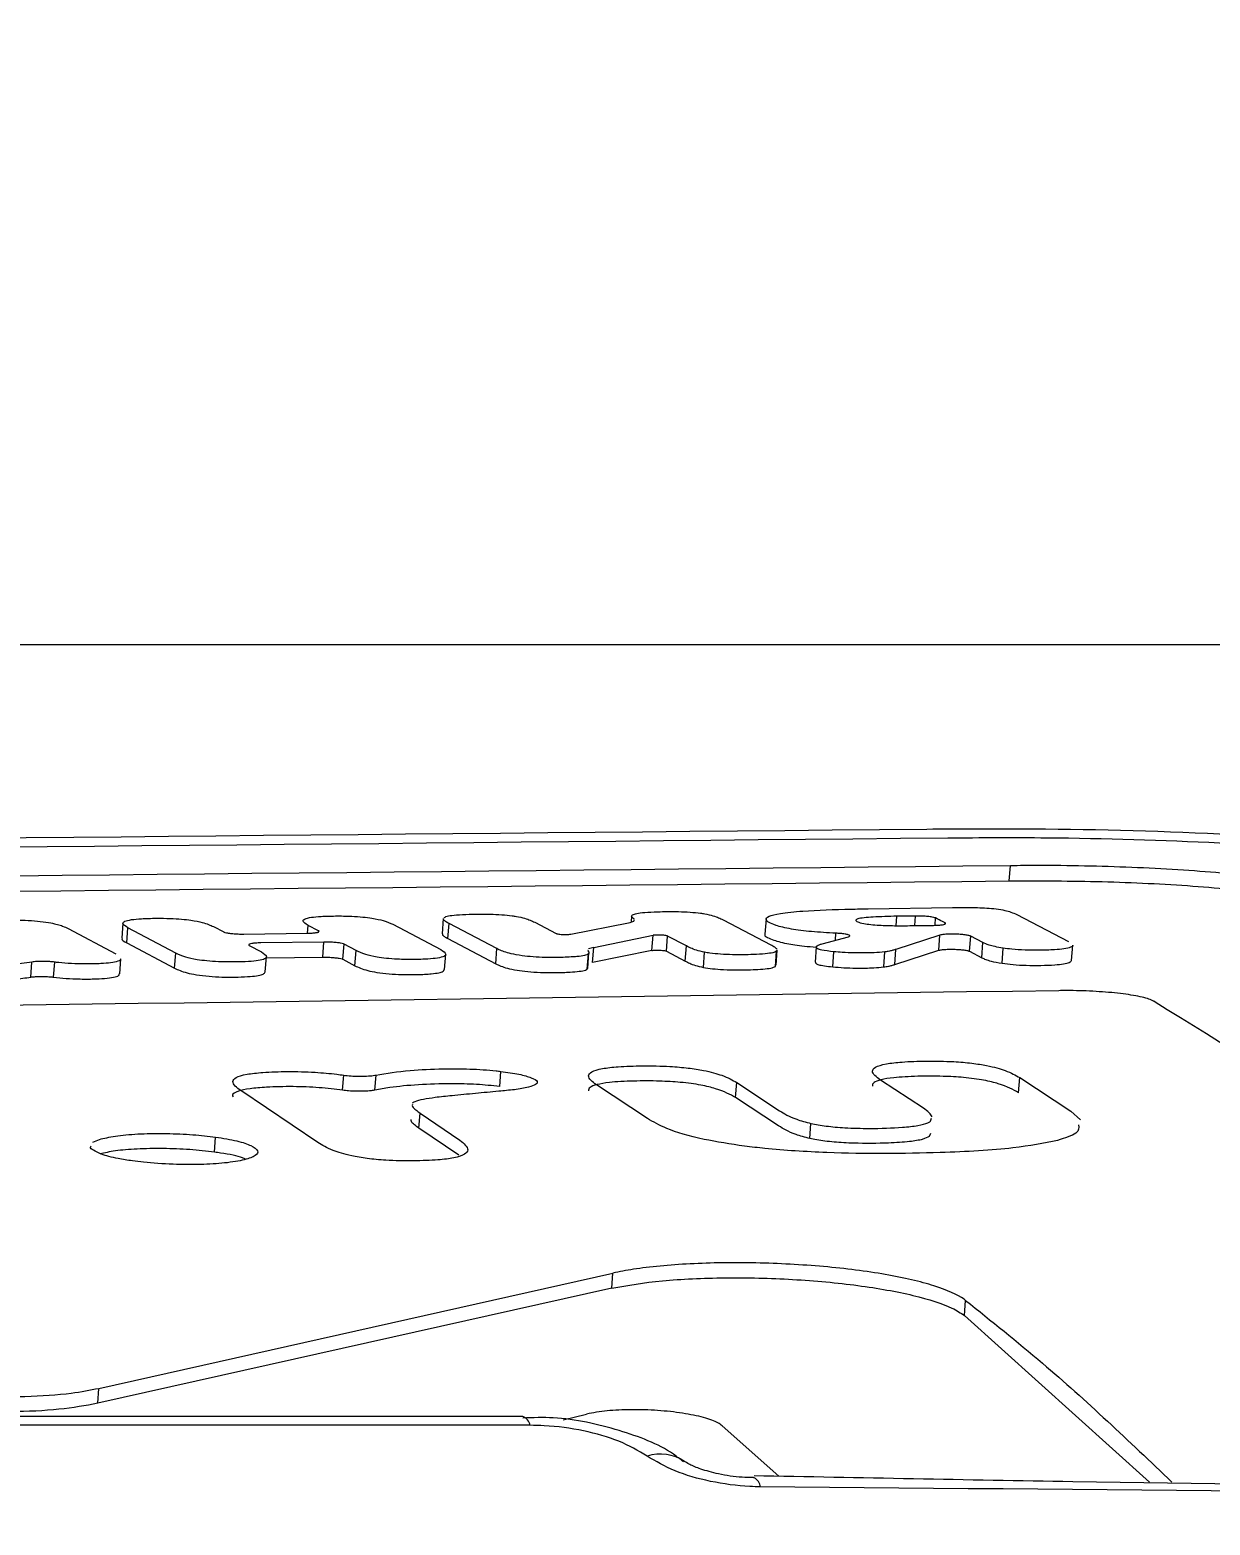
# Model space of a CAD drawing. Header units: millimetres. Extents: x -7735 to 7893, y -6545 to 6034.
# Drawn here: x 4824.31 to 4839.49, y 636.79 to 656.04 of the extents above; entities that cross this region are included whole.
import ezdxf

# ---------------------------------------------------------------- set-up
doc = ezdxf.new("R2010")
doc.units = ezdxf.units.MM
doc.layers.add('DIKOM_ОБЪЕКТ', color=7, linetype='Continuous')
doc.layers.add('DIKOM_РАЗМЕР_ОБЪЕКТА', color=7, linetype='Continuous')
doc.styles.add('style1', font='arial.ttf', dxfattribs={"width": 0.8})
doc.dimstyles.new('1-50', dxfattribs={"dimtxt": 300, "dimasz": 200, "dimexe": 100, "dimexo": 0, "dimgap": 100, "dimtad": 1, "dimtxsty": 'style1', "dimcen": 200, "dimclrd": 7, "dimclre": 7, "dimclrt": 7, "dimadec": 1, "dimazin": 2, "dimtfac": 1, "dimtmove": 0, "dimatfit": 2, "dimfxl": 0, "dimlwd": 25, "dimlwe": 18, "dimarcsym": 0})

# ---------------------------------------------------------------- blocks, each defined once
blk = doc.blocks.new('*D0')
at = {"layer": 'Defpoints', "color": 0, "transparency": 16777216}
for p in [(5893.216, 882.098), (-4595.736, 266.125), (5893.216, -5840.173)]:
    blk.add_point(p, dxfattribs=at)
at = {"layer": 'DIKOM_РАЗМЕР_ОБЪЕКТА', "color": 7, "lineweight": 18, "transparency": 16777216}
for p, q in [((5893.216, 882.098), (5893.216, -5940.173)), ((-4595.736, 266.125), (-4595.736, -5940.173))]:
    blk.add_line(p, q, dxfattribs=at)
at = {"layer": 'DIKOM_РАЗМЕР_ОБЪЕКТА', "color": 7, "lineweight": 25, "transparency": 16777216}
blk.add_line((-4395.736, -5840.173), (5693.216, -5840.173), dxfattribs=at)
at = {"layer": 'DIKOM_РАЗМЕР_ОБЪЕКТА', "color": 7, "transparency": 16777216}
for points in [[(-4395.736, -5806.84), (-4395.736, -5873.507), (-4595.736, -5840.173)], [(5693.216, -5806.84), (5693.216, -5873.507), (5893.216, -5840.173)]]:
    blk.add_solid(points, dxfattribs=at)
at = {"layer": 'DIKOM_РАЗМЕР_ОБЪЕКТА', "color": 7, "transparency": 16777216, "insert": (648.74, -5587.002), "char_height": 300, "attachment_point": 5, "style": 'style1'}
blk.add_mtext('10450', dxfattribs=at)

msp = doc.modelspace()

# ---------------------------------------------------------------- linework, layer by layer
at = {"layer": 'DIKOM_ОБЪЕКТ', "color": 7, "linetype": 'Continuous', "lineweight": 15}
for p, q in [((4898.899, 648.125), (4660.813, 648.125)), ((4836.91, 645.085), (4836.924, 645.28)), ((4832.05, 644.633), (4832.045, 644.557)), ((4835.092, 644.726), (4836.18, 644.742)), ((4835.454, 644.509), (4835.463, 644.63)), ((4835.702, 644.633), (4835.463, 644.63)), ((4835.694, 644.512), (4835.702, 644.633)), ((4837.007, 644.652), (4837.674, 644.307)), ((4824.796, 644.473), (4825.412, 644.146)), ((4825.503, 644.54), (4825.489, 644.346)), ((4825.552, 644.288), (4825.566, 644.483)), ((4826.182, 644.156), (4825.566, 644.483)), ((4826.668, 644.497), (4826.801, 644.428)), ((4827.879, 644.412), (4827.887, 644.513)), ((4828.02, 644.444), (4827.887, 644.513)), ((4828.019, 644.428), (4828.02, 644.444)), ((4828.976, 644.527), (4829.592, 644.203)), ((4829.626, 644.6), (4829.612, 644.405)), ((4829.686, 644.342), (4829.7, 644.537)), ((4830.316, 644.213), (4829.7, 644.537)), ((4830.802, 644.552), (4831.078, 644.408)), ((4831.269, 644.4), (4832.011, 644.547)), ((4832.085, 644.591), (4832.079, 644.596)), ((4833.226, 644.585), (4833.843, 644.263)), ((4833.78, 644.596), (4833.765, 644.401)), ((4835.698, 644.51), (4835.937, 644.513)), ((4835.955, 644.514), (4835.961, 644.608)), ((4836.083, 644.529), (4836.084, 644.545)), ((4825.552, 644.288), (4826.168, 643.962)), ((4827.06, 644.401), (4827.873, 644.412)), ((4827.129, 644.255), (4827.284, 644.171)), ((4828.089, 644.298), (4827.276, 644.287)), ((4828.075, 644.103), (4828.089, 644.298)), ((4828.334, 644.076), (4828.348, 644.271)), ((4828.503, 644.188), (4828.348, 644.271)), ((4829.686, 644.342), (4830.302, 644.018)), ((4831.562, 644.23), (4831.496, 644.209)), ((4831.548, 644.036), (4831.562, 644.23)), ((4831.562, 644.23), (4832.325, 644.385)), ((4832.311, 644.19), (4832.325, 644.385)), ((4832.499, 644.181), (4832.512, 644.375)), ((4832.754, 644.248), (4832.512, 644.375)), ((4832.739, 644.053), (4832.754, 644.248)), ((4834.425, 644.235), (4834.412, 644.04)), ((4834.5, 644.276), (4834.839, 644.367)), ((4834.672, 644.322), (4834.679, 644.412)), ((4836.016, 644.386), (4835.452, 644.204)), ((4836.002, 644.192), (4836.016, 644.386)), ((4836.4, 644.179), (4836.414, 644.374)), ((4836.571, 644.291), (4836.414, 644.374)), ((4836.557, 644.096), (4836.571, 644.291)), ((4837.712, 644.062), (4837.727, 644.257)), ((4824.317, 643.847), (4824.331, 644.041)), ((4824.61, 643.846), (4824.624, 644.04)), ((4825.463, 643.889), (4825.477, 644.083)), ((4826.168, 643.962), (4826.182, 644.156)), ((4827.335, 643.914), (4827.349, 644.109)), ((4827.348, 644.094), (4828.075, 644.103)), ((4828.334, 644.076), (4828.489, 643.993)), ((4828.489, 643.993), (4828.503, 644.188)), ((4829.643, 643.946), (4829.657, 644.141)), ((4830.302, 644.018), (4830.316, 644.213)), ((4831.479, 643.95), (4831.493, 644.145)), ((4831.487, 643.964), (4831.5, 644.158)), ((4831.491, 644.194), (4831.488, 644.183)), ((4832.311, 644.19), (4831.548, 644.036)), ((4832.499, 644.181), (4832.739, 644.053)), ((4832.975, 643.972), (4832.989, 644.166)), ((4833.9, 643.985), (4833.915, 644.18)), ((4833.909, 643.999), (4833.923, 644.193)), ((4833.917, 644.194), (4833.915, 644.18)), ((4834.639, 643.979), (4834.653, 644.173)), ((4835.294, 643.977), (4835.309, 644.171)), ((4835.438, 644.009), (4835.452, 644.204)), ((4835.438, 644.009), (4836.002, 644.192)), ((4836.4, 644.179), (4836.557, 644.096)), ((4836.817, 644.025), (4836.831, 644.22)), ((4833.9, 643.985), (4833.902, 643.999)), ((4828.33, 642.391), (4828.344, 642.585)), ((4828.746, 642.392), (4828.76, 642.586)), ((4830.352, 642.439), (4830.366, 642.633)), ((4835.805, 642.159), (4835.251, 642.522)), ((4837.031, 642.359), (4837.045, 642.553)), ((4837.045, 642.553), (4837.701, 642.123)), ((4828.011, 641.718), (4827.019, 642.385)), ((4832.253, 642.026), (4831.597, 642.459)), ((4833.387, 642.296), (4833.402, 642.49)), ((4833.402, 642.49), (4833.955, 642.126)), ((4833.941, 641.932), (4833.387, 642.296)), ((4837.701, 642.123), (4837.825, 642.008)), ((4829.313, 641.902), (4829.327, 642.096)), ((4829.327, 642.096), (4829.839, 641.748)), ((4834.344, 641.769), (4834.358, 641.963)), ((4835.895, 641.991), (4835.91, 642.029)), ((4825.117, 641.721), (4825.221, 641.763)), ((4826.681, 641.594), (4826.695, 641.788)), ((4829.825, 641.554), (4829.313, 641.902)), ((4835.895, 641.835), (4835.881, 641.797)), ((4825.193, 638.553), (4831.809, 640.037)), ((4831.796, 639.844), (4831.809, 640.037)), ((4831.796, 639.844), (4825.179, 638.36)), ((4836.334, 639.491), (4836.348, 639.684)), ((4838.717, 637.347), (4836.334, 639.491)), ((4825.179, 638.36), (4825.193, 638.553)), ((4830.644, 638.191), (4765.452, 638.191)), ((4830.742, 638.077), (4765.602, 638.077)), ((4830.649, 638.191), (4830.644, 638.191)), ((4831.167, 638.149), (4831.47, 638.222)), ((4833.215, 638.072), (4833.946, 637.421)), ((4833.625, 637.401), (4833.62, 637.401))]:
    msp.add_line(p, q, dxfattribs=at)
for centre, radius, start, end in [((4830.598, 638.055), 0.146, 8.7577, 69.3465), ((4832.417, 637.151), 0.556, 55.7821, 107.7), ((4833.57, 637.278), 0.135, 2.9871, 65.6341)]:
    msp.add_arc(centre, radius, start, end, dxfattribs=at)
for points, knots in [([(4835.851, 645.749), (4809.82, 645.5), (4757.755, 645.003), (4705.762, 645.509), (4679.763, 645.762)], [0, 0, 0, 0, 0.4999606, 1, 1, 1, 1]), ([(4836.119, 645.636), (4810.088, 645.381), (4758.022, 644.872), (4706.03, 645.39), (4680.032, 645.648)], [0, 0, 0, 0, 0.499958, 1, 1, 1, 1]), ([(4845.219, 644.933), (4845.183, 644.949), (4844.907, 645.075), (4844.013, 645.298), (4842.08, 645.543), (4839.664, 645.703), (4837.488, 645.76), (4836.251, 645.752), (4835.851, 645.749)], [0, 0, 0, 0, 0.031762, 0.248394, 0.465841, 0.682601, 0.897206, 1, 1, 1, 1]), ([(4844.254, 644.918), (4844.245, 644.922), (4844.036, 645.023), (4843.349, 645.211), (4841.724, 645.434), (4839.659, 645.584), (4837.696, 645.644), (4836.543, 645.638), (4836.119, 645.636)], [0, 0, 0, 0, 0.0095137, 0.2260616, 0.4435235, 0.6603397, 0.8752241, 1, 1, 1, 1]), ([(4836.924, 645.28), (4810.892, 645.008), (4758.824, 644.464), (4706.834, 645.017), (4680.837, 645.294)], [0, 0, 0, 0, 0.499953, 1, 1, 1, 1]), ([(4841.36, 644.874), (4841.319, 644.892), (4841.156, 644.962), (4840.64, 645.077), (4839.674, 645.193), (4838.503, 645.266), (4837.549, 645.286), (4837.04, 645.282), (4836.924, 645.28)], [0, 0, 0, 0, 0.07213, 0.28912, 0.506408, 0.722568, 0.936698, 1, 1, 1, 1]), ([(4680.822, 645.099), (4706.815, 644.822), (4758.805, 644.269), (4810.873, 644.813), (4836.91, 645.085)], [0, 0, 0, 0, 0.499954, 1, 1, 1, 1]), ([(4836.91, 645.085), (4837.308, 645.086), (4838.105, 645.086), (4839.304, 645.026), (4840.332, 644.924), (4841.029, 644.802), (4841.254, 644.715), (4841.346, 644.679)], [0, 0, 0, 0, 0.212219, 0.424504, 0.637905, 0.853392, 1, 1, 1, 1]), ([(4827.887, 644.513), (4827.854, 644.533), (4827.807, 644.561), (4827.837, 644.597), (4827.914, 644.617), (4828.057, 644.63), (4828.239, 644.635), (4828.429, 644.633), (4828.593, 644.621), (4828.739, 644.602), (4828.88, 644.57), (4828.94, 644.543), (4828.976, 644.527)], [0, 0, 0, 0, 0.189437, 0.270881, 0.353175, 0.425052, 0.512144, 0.603906, 0.669476, 0.734747, 0.84589, 1, 1, 1, 1]), ([(4829.637, 644.615), (4829.652, 644.622), (4829.681, 644.635), (4829.797, 644.649), (4829.982, 644.658), (4830.187, 644.659), (4830.38, 644.651), (4830.495, 644.64), (4830.548, 644.632), (4830.566, 644.629)], [0, 0, 0, 0, 0.134914, 0.270353, 0.434467, 0.671736, 0.80185, 0.932673, 1, 1, 1, 1]), ([(4830.566, 644.629), (4830.604, 644.621), (4830.678, 644.604), (4830.747, 644.578), (4830.784, 644.561), (4830.802, 644.552)], [0, 0, 0, 0, 0.341146, 0.669208, 1, 1, 1, 1]), ([(4832.079, 644.596), (4832.072, 644.601), (4832.058, 644.613), (4832.045, 644.63), (4832.055, 644.642), (4832.061, 644.648)], [0, 0, 0, 0, 0.309524, 0.651446, 1, 1, 1, 1]), ([(4832.061, 644.648), (4832.076, 644.654), (4832.106, 644.667), (4832.221, 644.682), (4832.406, 644.69), (4832.611, 644.692), (4832.805, 644.684), (4832.919, 644.673), (4832.972, 644.665), (4832.99, 644.662)], [0, 0, 0, 0, 0.135069, 0.270524, 0.434302, 0.671993, 0.802112, 0.932968, 1, 1, 1, 1]), ([(4832.99, 644.662), (4833.028, 644.654), (4833.102, 644.637), (4833.171, 644.611), (4833.208, 644.594), (4833.226, 644.585)], [0, 0, 0, 0, 0.341221, 0.669197, 1, 1, 1, 1]), ([(4834.679, 644.412), (4834.571, 644.418), (4834.356, 644.429), (4834.079, 644.466), (4833.865, 644.52), (4833.759, 644.578), (4833.798, 644.632), (4833.961, 644.671), (4834.318, 644.706), (4834.726, 644.72), (4835.019, 644.725), (4835.092, 644.726)], [0, 0, 0, 0, 0.092072, 0.18462, 0.289167, 0.444432, 0.536818, 0.629578, 0.742198, 0.936048, 1, 1, 1, 1]), ([(4835.463, 644.63), (4835.358, 644.628), (4835.205, 644.624), (4835.036, 644.611), (4834.953, 644.597), (4834.928, 644.578), (4834.954, 644.557), (4835.021, 644.538), (4835.125, 644.523), (4835.261, 644.513), (4835.459, 644.507), (4835.61, 644.509), (4835.698, 644.51)], [0, 0, 0, 0, 0.1848132, 0.2678113, 0.351691, 0.4238875, 0.512721, 0.6061602, 0.6723828, 0.7383137, 0.8493712, 1, 1, 1, 1]), ([(4835.961, 644.608), (4835.959, 644.609), (4835.95, 644.613), (4835.92, 644.62), (4835.864, 644.627), (4835.796, 644.632), (4835.74, 644.634), (4835.71, 644.633), (4835.702, 644.633)], [0, 0, 0, 0, 0.068383, 0.284874, 0.50189, 0.718485, 0.932109, 1, 1, 1, 1]), ([(4836.18, 644.742), (4836.286, 644.743), (4836.432, 644.744), (4836.627, 644.737), (4836.702, 644.729), (4836.741, 644.726)], [0, 0, 0, 0, 0.556421, 0.769793, 1, 1, 1, 1]), ([(4836.741, 644.726), (4836.782, 644.719), (4836.861, 644.707), (4836.943, 644.681), (4836.984, 644.663), (4837.007, 644.652)], [0, 0, 0, 0, 0.293566, 0.581978, 1, 1, 1, 1]), ([(4823.67, 644.55), (4823.705, 644.557), (4823.774, 644.57), (4823.94, 644.58), (4824.114, 644.582), (4824.287, 644.577), (4824.449, 644.565), (4824.61, 644.54), (4824.723, 644.508), (4824.775, 644.483), (4824.796, 644.473)], [0, 0, 0, 0, 0.119486, 0.239766, 0.35085, 0.452023, 0.553932, 0.66895, 0.861218, 1, 1, 1, 1]), ([(4825.566, 644.483), (4825.534, 644.502), (4825.487, 644.531), (4825.518, 644.566), (4825.599, 644.587), (4825.747, 644.601), (4825.923, 644.605), (4826.104, 644.603), (4826.26, 644.594), (4826.406, 644.577), (4826.563, 644.544), (4826.627, 644.515), (4826.668, 644.497)], [0, 0, 0, 0, 0.184312, 0.268002, 0.352597, 0.425331, 0.516667, 0.594601, 0.659245, 0.723627, 0.825073, 1, 1, 1, 1]), ([(4826.801, 644.428), (4826.802, 644.428), (4826.808, 644.424), (4826.832, 644.417), (4826.884, 644.409), (4826.95, 644.403), (4827.012, 644.401), (4827.047, 644.401), (4827.06, 644.401)], [0, 0, 0, 0, 0.018048, 0.2348091, 0.4519165, 0.6693253, 0.8840583, 1, 1, 1, 1]), ([(4827.873, 644.412), (4827.895, 644.412), (4827.939, 644.414), (4827.99, 644.419), (4828.022, 644.427), (4828.031, 644.436), (4828.023, 644.442), (4828.02, 644.444)], [0, 0, 0, 0, 0.212133, 0.424373, 0.637697, 0.852159, 1, 1, 1, 1]), ([(4829.7, 644.537), (4829.684, 644.545), (4829.653, 644.563), (4829.624, 644.584), (4829.63, 644.596), (4829.632, 644.6)], [0, 0, 0, 0, 0.412504, 0.828153, 1, 1, 1, 1]), ([(4832.011, 644.547), (4832.039, 644.553), (4832.084, 644.564), (4832.082, 644.577), (4832.082, 644.582)], [0, 0, 0, 0, 0.620878, 1, 1, 1, 1]), ([(4835.937, 644.513), (4835.959, 644.514), (4836.003, 644.515), (4836.054, 644.521), (4836.086, 644.529), (4836.095, 644.537), (4836.087, 644.543), (4836.084, 644.545)], [0, 0, 0, 0, 0.212052, 0.424279, 0.637411, 0.851813, 1, 1, 1, 1]), ([(4836.084, 644.545), (4836.073, 644.551), (4836.032, 644.571), (4835.991, 644.592), (4835.961, 644.608)], [0, 0, 0, 0, 0.2679788, 1, 1, 1, 1]), ([(4825.496, 644.345), (4825.493, 644.343), (4825.478, 644.324), (4825.518, 644.305), (4825.552, 644.288)], [0, 0, 0, 0, 0.146078, 1, 1, 1, 1]), ([(4827.276, 644.287), (4827.254, 644.287), (4827.21, 644.285), (4827.158, 644.279), (4827.127, 644.271), (4827.118, 644.263), (4827.126, 644.257), (4827.129, 644.255)], [0, 0, 0, 0, 0.212082, 0.425314, 0.637978, 0.852478, 1, 1, 1, 1]), ([(4828.348, 644.271), (4828.345, 644.272), (4828.336, 644.277), (4828.307, 644.284), (4828.251, 644.292), (4828.183, 644.297), (4828.126, 644.298), (4828.096, 644.298), (4828.089, 644.298)], [0, 0, 0, 0, 0.068897, 0.285255, 0.502494, 0.717989, 0.933384, 1, 1, 1, 1]), ([(4829.617, 644.405), (4829.616, 644.402), (4829.61, 644.39), (4829.639, 644.368), (4829.67, 644.351), (4829.686, 644.342)], [0, 0, 0, 0, 0.16149, 0.578203, 1, 1, 1, 1]), ([(4831.078, 644.408), (4831.079, 644.408), (4831.084, 644.406), (4831.098, 644.402), (4831.125, 644.398), (4831.159, 644.396), (4831.195, 644.395), (4831.229, 644.396), (4831.254, 644.397), (4831.265, 644.399), (4831.269, 644.4)], [0, 0, 0, 0, 0.037996, 0.185547, 0.331404, 0.47854, 0.623663, 0.769643, 0.912592, 1, 1, 1, 1]), ([(4832.512, 644.375), (4832.511, 644.376), (4832.507, 644.378), (4832.493, 644.382), (4832.465, 644.386), (4832.431, 644.388), (4832.395, 644.389), (4832.361, 644.388), (4832.338, 644.386), (4832.328, 644.385), (4832.325, 644.385)], [0, 0, 0, 0, 0.041999, 0.193277, 0.345718, 0.49666, 0.645873, 0.794391, 0.941888, 1, 1, 1, 1]), ([(4832.989, 644.166), (4832.951, 644.175), (4832.877, 644.192), (4832.809, 644.22), (4832.772, 644.238), (4832.754, 644.248)], [0, 0, 0, 0, 0.3417196, 0.6694004, 1, 1, 1, 1]), ([(4833.772, 644.401), (4833.77, 644.399), (4833.745, 644.377), (4833.843, 644.333), (4834.012, 644.282), (4834.225, 644.248), (4834.373, 644.237), (4834.425, 644.233)], [0, 0, 0, 0, 0.03197, 0.372079, 0.659693, 0.880541, 1, 1, 1, 1]), ([(4833.843, 644.263), (4833.86, 644.254), (4833.893, 644.235), (4833.91, 644.217), (4833.919, 644.208)], [0, 0, 0, 0, 0.508324, 1, 1, 1, 1]), ([(4834.653, 644.173), (4834.595, 644.18), (4834.509, 644.19), (4834.43, 644.213), (4834.418, 644.238), (4834.447, 644.26), (4834.487, 644.272), (4834.5, 644.276)], [0, 0, 0, 0, 0.254918, 0.377279, 0.621902, 0.875478, 1, 1, 1, 1]), ([(4834.839, 644.367), (4834.845, 644.369), (4834.859, 644.373), (4834.862, 644.382), (4834.842, 644.392), (4834.799, 644.401), (4834.742, 644.408), (4834.699, 644.411), (4834.679, 644.412)], [0, 0, 0, 0, 0.12144, 0.300944, 0.481564, 0.663341, 0.844719, 1, 1, 1, 1]), ([(4836.414, 644.374), (4836.409, 644.376), (4836.396, 644.381), (4836.358, 644.389), (4836.298, 644.396), (4836.228, 644.4), (4836.156, 644.401), (4836.091, 644.398), (4836.042, 644.393), (4836.024, 644.388), (4836.016, 644.386)], [0, 0, 0, 0, 0.0819464, 0.2188674, 0.3556464, 0.492381, 0.6270208, 0.7611632, 0.8955939, 1, 1, 1, 1]), ([(4836.831, 644.22), (4836.794, 644.226), (4836.723, 644.238), (4836.633, 644.262), (4836.595, 644.28), (4836.571, 644.291)], [0, 0, 0, 0, 0.292872, 0.573607, 1, 1, 1, 1]), ([(4837.724, 644.257), (4837.725, 644.256), (4837.734, 644.247), (4837.705, 644.23), (4837.627, 644.21), (4837.48, 644.196), (4837.305, 644.191), (4837.112, 644.193), (4836.95, 644.203), (4836.867, 644.215), (4836.831, 644.22)], [0, 0, 0, 0, 0.011306, 0.15575, 0.301718, 0.427195, 0.604844, 0.746059, 0.888165, 1, 1, 1, 1]), ([(4824.331, 644.041), (4824.244, 644.029), (4824.07, 644.006), (4823.652, 643.991), (4823.153, 643.993), (4822.634, 644.023), (4822.358, 644.056), (4822.235, 644.071)], [0, 0, 0, 0, 0.1676, 0.334689, 0.574864, 0.810782, 1, 1, 1, 1]), ([(4824.624, 644.04), (4824.603, 644.043), (4824.562, 644.047), (4824.49, 644.05), (4824.42, 644.05), (4824.365, 644.046), (4824.341, 644.043), (4824.331, 644.041)], [0, 0, 0, 0, 0.21499, 0.430051, 0.644479, 0.858576, 1, 1, 1, 1]), ([(4825.465, 644.084), (4825.469, 644.08), (4825.483, 644.068), (4825.442, 644.05), (4825.357, 644.03), (4825.206, 644.018), (4825.03, 644.015), (4824.838, 644.02), (4824.706, 644.03), (4824.641, 644.038), (4824.624, 644.04)], [0, 0, 0, 0, 0.05837, 0.203884, 0.350563, 0.479131, 0.656923, 0.80296, 0.948685, 1, 1, 1, 1]), ([(4827.284, 644.171), (4827.318, 644.15), (4827.365, 644.119), (4827.334, 644.081), (4827.258, 644.059), (4827.116, 644.045), (4826.936, 644.04), (4826.748, 644.043), (4826.58, 644.054), (4826.429, 644.074), (4826.281, 644.109), (4826.219, 644.139), (4826.182, 644.156)], [0, 0, 0, 0, 0.192647, 0.272699, 0.353567, 0.42464, 0.509622, 0.599035, 0.665864, 0.732708, 0.840132, 1, 1, 1, 1]), ([(4828.075, 644.103), (4828.081, 644.103), (4828.111, 644.104), (4828.165, 644.102), (4828.233, 644.097), (4828.29, 644.09), (4828.321, 644.082), (4828.331, 644.078), (4828.334, 644.076)], [0, 0, 0, 0, 0.060623, 0.272849, 0.4853, 0.700081, 0.915514, 1, 1, 1, 1]), ([(4829.592, 644.203), (4829.625, 644.182), (4829.672, 644.151), (4829.642, 644.113), (4829.565, 644.091), (4829.423, 644.077), (4829.241, 644.072), (4829.052, 644.075), (4828.889, 644.087), (4828.742, 644.107), (4828.6, 644.142), (4828.538, 644.171), (4828.503, 644.188)], [0, 0, 0, 0, 0.1909358, 0.2720989, 0.3541302, 0.4258038, 0.5120879, 0.602457, 0.6676397, 0.732479, 0.8436129, 1, 1, 1, 1]), ([(4831.493, 644.145), (4831.479, 644.138), (4831.452, 644.124), (4831.365, 644.112), (4831.267, 644.105), (4831.133, 644.099), (4830.965, 644.098), (4830.779, 644.106), (4830.622, 644.122), (4830.457, 644.154), (4830.369, 644.186), (4830.325, 644.208), (4830.316, 644.213)], [0, 0, 0, 0, 0.087275, 0.174907, 0.225847, 0.292309, 0.426359, 0.517514, 0.608889, 0.728936, 0.945468, 1, 1, 1, 1]), ([(4831.488, 644.183), (4831.491, 644.179), (4831.498, 644.171), (4831.503, 644.158), (4831.496, 644.15), (4831.493, 644.145)], [0, 0, 0, 0, 0.297952, 0.596014, 1, 1, 1, 1]), ([(4832.311, 644.19), (4832.317, 644.191), (4832.33, 644.193), (4832.36, 644.194), (4832.395, 644.194), (4832.43, 644.193), (4832.462, 644.19), (4832.486, 644.186), (4832.495, 644.182), (4832.499, 644.181)], [0, 0, 0, 0, 0.115078, 0.263957, 0.411538, 0.560204, 0.708197, 0.858383, 1, 1, 1, 1]), ([(4832.739, 644.053), (4832.758, 644.044), (4832.795, 644.025), (4832.864, 643.997), (4832.938, 643.98), (4832.975, 643.972)], [0, 0, 0, 0, 0.337791, 0.664994, 1, 1, 1, 1]), ([(4833.915, 644.18), (4833.902, 644.173), (4833.875, 644.16), (4833.769, 644.145), (4833.59, 644.135), (4833.388, 644.133), (4833.192, 644.141), (4833.069, 644.153), (4833.011, 644.162), (4832.989, 644.166)], [0, 0, 0, 0, 0.129436, 0.259207, 0.413914, 0.65234, 0.784325, 0.917042, 1, 1, 1, 1]), ([(4834.417, 644.04), (4834.417, 644.034), (4834.416, 644.023), (4834.452, 644.006), (4834.533, 643.991), (4834.602, 643.983), (4834.639, 643.979)], [0, 0, 0, 0, 0.2612695, 0.4916493, 0.723258, 1, 1, 1, 1]), ([(4835.309, 644.171), (4835.264, 644.167), (4835.149, 644.158), (4834.951, 644.156), (4834.77, 644.162), (4834.688, 644.17), (4834.653, 644.173)], [0, 0, 0, 0, 0.239127, 0.612241, 0.832406, 1, 1, 1, 1]), ([(4835.452, 644.204), (4835.439, 644.2), (4835.413, 644.192), (4835.37, 644.181), (4835.329, 644.174), (4835.309, 644.171)], [0, 0, 0, 0, 0.337099, 0.66526, 1, 1, 1, 1]), ([(4836.002, 644.192), (4836.003, 644.192), (4836.01, 644.194), (4836.031, 644.198), (4836.076, 644.204), (4836.141, 644.206), (4836.213, 644.205), (4836.282, 644.201), (4836.342, 644.195), (4836.382, 644.187), (4836.394, 644.181), (4836.4, 644.179)], [0, 0, 0, 0, 0.01606, 0.1026, 0.236907, 0.371347, 0.505206, 0.639832, 0.774429, 0.910678, 1, 1, 1, 1]), ([(4836.557, 644.096), (4836.573, 644.089), (4836.603, 644.074), (4836.68, 644.049), (4836.767, 644.034), (4836.817, 644.025)], [0, 0, 0, 0, 0.291323, 0.582973, 1, 1, 1, 1]), ([(4836.817, 644.025), (4836.863, 644.019), (4836.954, 644.007), (4837.133, 643.997), (4837.319, 643.997), (4837.488, 644.003), (4837.616, 644.016), (4837.698, 644.036), (4837.707, 644.053), (4837.712, 644.062)], [0, 0, 0, 0, 0.137652, 0.276419, 0.428541, 0.58679, 0.711293, 0.835833, 1, 1, 1, 1]), ([(4822.221, 643.877), (4822.391, 643.857), (4822.705, 643.82), (4823.251, 643.796), (4823.717, 643.798), (4824.092, 643.814), (4824.249, 643.837), (4824.317, 643.847)], [0, 0, 0, 0, 0.257142, 0.473247, 0.688735, 0.865373, 1, 1, 1, 1]), ([(4824.317, 643.847), (4824.332, 643.849), (4824.362, 643.853), (4824.427, 643.856), (4824.497, 643.855), (4824.561, 643.851), (4824.595, 643.848), (4824.61, 643.846)], [0, 0, 0, 0, 0.205834, 0.41967, 0.633277, 0.846032, 1, 1, 1, 1]), ([(4824.61, 643.846), (4824.662, 643.84), (4824.766, 643.828), (4824.963, 643.821), (4825.147, 643.822), (4825.307, 643.832), (4825.412, 643.849), (4825.461, 643.869), (4825.455, 643.884), (4825.452, 643.89)], [0, 0, 0, 0, 0.149798, 0.300362, 0.477802, 0.614462, 0.751656, 0.90441, 1, 1, 1, 1]), ([(4826.168, 643.962), (4826.212, 643.941), (4826.275, 643.911), (4826.442, 643.876), (4826.599, 643.856), (4826.792, 643.846), (4826.976, 643.847), (4827.14, 643.853), (4827.251, 643.867), (4827.323, 643.887), (4827.329, 643.904), (4827.332, 643.914)], [0, 0, 0, 0, 0.229182, 0.332168, 0.436033, 0.525692, 0.637924, 0.731889, 0.810518, 0.88908, 1, 1, 1, 1]), ([(4828.489, 643.993), (4828.534, 643.972), (4828.598, 643.942), (4828.765, 643.907), (4828.917, 643.888), (4829.103, 643.878), (4829.294, 643.878), (4829.464, 643.886), (4829.574, 643.903), (4829.634, 643.922), (4829.635, 643.938), (4829.635, 643.946)], [0, 0, 0, 0, 0.237687, 0.337687, 0.438682, 0.527227, 0.633971, 0.745668, 0.825604, 0.90528, 1, 1, 1, 1]), ([(4830.302, 644.018), (4830.344, 643.999), (4830.406, 643.97), (4830.56, 643.936), (4830.707, 643.916), (4830.884, 643.905), (4831.074, 643.904), (4831.247, 643.909), (4831.382, 643.92), (4831.453, 643.935), (4831.472, 643.946), (4831.479, 643.95)], [0, 0, 0, 0, 0.233427, 0.350528, 0.447854, 0.545547, 0.656993, 0.772262, 0.859675, 0.947408, 1, 1, 1, 1]), ([(4831.479, 643.95), (4831.482, 643.954), (4831.487, 643.958), (4831.486, 643.963), (4831.486, 643.964)], [0, 0, 0, 0, 0.81555, 1, 1, 1, 1]), ([(4832.975, 643.972), (4833.011, 643.966), (4833.084, 643.954), (4833.241, 643.942), (4833.446, 643.938), (4833.644, 643.942), (4833.801, 643.955), (4833.874, 643.97), (4833.893, 643.981), (4833.9, 643.985)], [0, 0, 0, 0, 0.130396, 0.2610688, 0.4166536, 0.6551409, 0.7863625, 0.9180288, 1, 1, 1, 1]), ([(4834.639, 643.979), (4834.686, 643.975), (4834.779, 643.966), (4834.966, 643.961), (4835.148, 643.964), (4835.253, 643.973), (4835.294, 643.977)], [0, 0, 0, 0, 0.2187179, 0.4369284, 0.7791797, 1, 1, 1, 1]), ([(4835.294, 643.977), (4835.315, 643.98), (4835.356, 643.986), (4835.4, 643.998), (4835.425, 644.005), (4835.438, 644.009)], [0, 0, 0, 0, 0.340345, 0.669357, 1, 1, 1, 1]), ([(4837.546, 643.672), (4824.909, 643.492), (4799.634, 643.132), (4761.744, 642.985), (4723.872, 643.144), (4698.643, 643.511), (4686.028, 643.694)], [0, 0, 0, 0, 0.249967, 0.49993, 0.749966, 1, 1, 1, 1]), ([(4838.776, 643.535), (4838.765, 643.54), (4838.721, 643.563), (4838.58, 643.602), (4838.314, 643.641), (4837.99, 643.667), (4837.723, 643.674), (4837.58, 643.673), (4837.546, 643.672)], [0, 0, 0, 0, 0.070072, 0.286182, 0.502606, 0.718331, 0.932854, 1, 1, 1, 1]), ([(4838.776, 643.535), (4840.568, 642.427), (4843.334, 640.718), (4846.054, 638.196), (4847.012, 637.309)], [0, 0, 0, 0, 0.647953, 1, 1, 1, 1]), ([(4831.597, 642.459), (4831.546, 642.499), (4831.471, 642.556), (4831.521, 642.628), (4831.651, 642.67), (4831.888, 642.697), (4832.192, 642.707), (4832.511, 642.702), (4832.785, 642.678), (4833.025, 642.64), (4833.25, 642.576), (4833.347, 642.521), (4833.402, 642.49)], [0, 0, 0, 0, 0.184348, 0.267246, 0.35103, 0.423228, 0.513259, 0.608058, 0.674655, 0.741045, 0.852121, 1, 1, 1, 1]), ([(4835.251, 642.522), (4835.199, 642.561), (4835.124, 642.618), (4835.174, 642.689), (4835.304, 642.731), (4835.542, 642.758), (4835.845, 642.768), (4836.164, 642.764), (4836.434, 642.74), (4836.672, 642.702), (4836.895, 642.638), (4836.991, 642.584), (4837.045, 642.553)], [0, 0, 0, 0, 0.183705, 0.266919, 0.35103, 0.423369, 0.513619, 0.608486, 0.67443, 0.740155, 0.852956, 1, 1, 1, 1]), ([(4827.019, 642.385), (4826.967, 642.425), (4826.893, 642.483), (4826.944, 642.555), (4827.076, 642.597), (4827.317, 642.624), (4827.623, 642.634), (4827.961, 642.626), (4828.201, 642.604), (4828.315, 642.589), (4828.344, 642.585)], [0, 0, 0, 0, 0.257404, 0.373186, 0.490211, 0.591181, 0.719114, 0.850088, 0.961605, 1, 1, 1, 1]), ([(4828.344, 642.585), (4828.374, 642.581), (4828.436, 642.574), (4828.541, 642.57), (4828.641, 642.572), (4828.716, 642.578), (4828.749, 642.584), (4828.76, 642.586)], [0, 0, 0, 0, 0.2201895, 0.4408568, 0.661171, 0.880577, 1, 1, 1, 1]), ([(4828.76, 642.586), (4828.896, 642.608), (4829.135, 642.648), (4829.582, 642.669), (4829.969, 642.667), (4830.223, 642.65), (4830.346, 642.636), (4830.366, 642.633)], [0, 0, 0, 0, 0.33668, 0.59038, 0.776188, 0.963255, 1, 1, 1, 1]), ([(4830.366, 642.633), (4830.448, 642.622), (4830.613, 642.599), (4830.769, 642.552), (4830.848, 642.505), (4830.827, 642.462), (4830.723, 642.425), (4830.606, 642.407), (4830.541, 642.397)], [0, 0, 0, 0, 0.178595, 0.357335, 0.537183, 0.680919, 0.824278, 1, 1, 1, 1]), ([(4833.387, 642.296), (4833.318, 642.335), (4833.216, 642.392), (4832.95, 642.458), (4832.697, 642.494), (4832.387, 642.511), (4832.068, 642.511), (4831.778, 642.496), (4831.595, 642.464), (4831.496, 642.426), (4831.496, 642.397), (4831.496, 642.381)], [0, 0, 0, 0, 0.224871, 0.326815, 0.429836, 0.518511, 0.62948, 0.74618, 0.827404, 0.908471, 1, 1, 1, 1]), ([(4837.031, 642.359), (4836.96, 642.398), (4836.858, 642.455), (4836.591, 642.521), (4836.342, 642.556), (4836.036, 642.573), (4835.722, 642.572), (4835.437, 642.557), (4835.252, 642.527), (4835.15, 642.489), (4835.149, 642.459), (4835.149, 642.443)], [0, 0, 0, 0, 0.229149, 0.329867, 0.431576, 0.519971, 0.628773, 0.743255, 0.824528, 0.905688, 1, 1, 1, 1]), ([(4828.33, 642.391), (4828.232, 642.403), (4828.035, 642.427), (4827.682, 642.44), (4827.374, 642.433), (4827.125, 642.412), (4826.969, 642.377), (4826.9, 642.34), (4826.915, 642.314), (4826.92, 642.307)], [0, 0, 0, 0, 0.166637, 0.334244, 0.513494, 0.645777, 0.77857, 0.939125, 1, 1, 1, 1]), ([(4828.746, 642.392), (4828.731, 642.389), (4828.693, 642.382), (4828.611, 642.377), (4828.51, 642.376), (4828.411, 642.381), (4828.355, 642.388), (4828.33, 642.391)], [0, 0, 0, 0, 0.156616, 0.376354, 0.595718, 0.815547, 1, 1, 1, 1]), ([(4830.352, 642.439), (4830.254, 642.449), (4830.057, 642.469), (4829.684, 642.477), (4829.293, 642.464), (4828.964, 642.432), (4828.808, 642.403), (4828.746, 642.392)], [0, 0, 0, 0, 0.171078, 0.342446, 0.587819, 0.837141, 1, 1, 1, 1]), ([(4829.738, 642.32), (4829.664, 642.312), (4829.532, 642.299), (4829.367, 642.273), (4829.26, 642.249), (4829.235, 642.23), (4829.226, 642.223)], [0, 0, 0, 0, 0.33079, 0.592606, 0.855861, 1, 1, 1, 1]), ([(4830.541, 642.397), (4830.474, 642.39), (4830.307, 642.374), (4830.039, 642.349), (4829.839, 642.33), (4829.738, 642.32)], [0, 0, 0, 0, 0.249858, 0.624982, 1, 1, 1, 1]), ([(4829.228, 642.208), (4829.227, 642.199), (4829.225, 642.176), (4829.269, 642.138), (4829.308, 642.11), (4829.327, 642.096)], [0, 0, 0, 0, 0.2567801, 0.6272115, 1, 1, 1, 1]), ([(4833.955, 642.126), (4833.985, 642.108), (4834.044, 642.071), (4834.164, 642.015), (4834.292, 641.981), (4834.358, 641.963)], [0, 0, 0, 0, 0.325069, 0.657644, 1, 1, 1, 1]), ([(4835.916, 642.046), (4835.906, 642.064), (4835.886, 642.102), (4835.832, 642.14), (4835.805, 642.159)], [0, 0, 0, 0, 0.496563, 1, 1, 1, 1]), ([(4829.313, 641.902), (4829.293, 641.916), (4829.253, 641.945), (4829.211, 641.983), (4829.213, 642.005), (4829.214, 642.014)], [0, 0, 0, 0, 0.387148, 0.7573, 1, 1, 1, 1]), ([(4833.504, 641.671), (4833.322, 641.698), (4832.903, 641.762), (4832.489, 641.89), (4832.328, 641.983), (4832.253, 642.026)], [0, 0, 0, 0, 0.291664, 0.672857, 1, 1, 1, 1]), ([(4834.344, 641.769), (4834.281, 641.786), (4834.154, 641.82), (4834.033, 641.876), (4833.972, 641.913), (4833.941, 641.932)], [0, 0, 0, 0, 0.328188, 0.661772, 1, 1, 1, 1]), ([(4834.358, 641.963), (4834.42, 641.951), (4834.545, 641.927), (4834.813, 641.904), (4835.156, 641.896), (4835.488, 641.906), (4835.744, 641.934), (4835.854, 641.964), (4835.885, 641.984), (4835.895, 641.991)], [0, 0, 0, 0, 0.132745, 0.265757, 0.429066, 0.668521, 0.801944, 0.935854, 1, 1, 1, 1]), ([(4837.802, 641.943), (4837.806, 641.907), (4837.815, 641.835), (4837.626, 641.775), (4837.532, 641.745)], [0, 0, 0, 0, 0.498125, 1, 1, 1, 1]), ([(4825.221, 641.763), (4825.286, 641.778), (4825.418, 641.809), (4825.726, 641.832), (4826.061, 641.836), (4826.401, 641.823), (4826.6, 641.799), (4826.695, 641.788)], [0, 0, 0, 0, 0.206685, 0.41413, 0.613507, 0.813985, 1, 1, 1, 1]), ([(4826.695, 641.788), (4826.792, 641.772), (4826.987, 641.741), (4827.166, 641.677), (4827.252, 641.611), (4827.224, 641.547), (4827.075, 641.492), (4826.831, 641.451), (4826.503, 641.432), (4826.139, 641.433), (4825.833, 641.454), (4825.672, 641.475), (4825.626, 641.481)], [0, 0, 0, 0, 0.104994, 0.210121, 0.317716, 0.41931, 0.520793, 0.631251, 0.733637, 0.83908, 0.953463, 1, 1, 1, 1]), ([(4829.839, 641.748), (4829.89, 641.706), (4829.965, 641.644), (4829.916, 641.565), (4829.785, 641.519), (4829.546, 641.489), (4829.24, 641.479), (4828.918, 641.484), (4828.64, 641.51), (4828.396, 641.553), (4828.165, 641.624), (4828.068, 641.683), (4828.011, 641.718)], [0, 0, 0, 0, 0.183376, 0.266176, 0.34988, 0.421863, 0.51149, 0.605975, 0.673036, 0.739855, 0.849985, 1, 1, 1, 1]), ([(4837.532, 641.745), (4837.354, 641.71), (4836.956, 641.63), (4835.898, 641.575), (4834.789, 641.568), (4833.92, 641.621), (4833.59, 641.66), (4833.504, 641.671)], [0, 0, 0, 0, 0.190545, 0.42556, 0.754771, 0.935898, 1, 1, 1, 1]), ([(4835.881, 641.797), (4835.857, 641.784), (4835.808, 641.756), (4835.62, 641.725), (4835.316, 641.706), (4834.975, 641.703), (4834.651, 641.721), (4834.461, 641.745), (4834.372, 641.763), (4834.344, 641.769)], [0, 0, 0, 0, 0.132425, 0.265273, 0.427831, 0.667904, 0.801577, 0.936001, 1, 1, 1, 1]), ([(4825.123, 641.617), (4825.103, 641.631), (4825.075, 641.651), (4825.089, 641.67), (4825.093, 641.675)], [0, 0, 0, 0, 0.707505, 1, 1, 1, 1]), ([(4825.626, 641.481), (4825.562, 641.49), (4825.404, 641.515), (4825.221, 641.562), (4825.154, 641.6), (4825.123, 641.617)], [0, 0, 0, 0, 0.26772, 0.669273, 1, 1, 1, 1]), ([(4826.681, 641.594), (4826.577, 641.606), (4826.368, 641.631), (4826.015, 641.642), (4825.683, 641.637), (4825.391, 641.613), (4825.268, 641.584), (4825.207, 641.569)], [0, 0, 0, 0, 0.202202, 0.40468, 0.607927, 0.805945, 1, 1, 1, 1]), ([(4827.08, 641.502), (4827.068, 641.508), (4827.007, 641.539), (4826.848, 641.57), (4826.707, 641.59), (4826.681, 641.594)], [0, 0, 0, 0, 0.168846, 0.845588, 1, 1, 1, 1]), ([(4836.348, 639.684), (4836.341, 639.689), (4836.257, 639.755), (4835.979, 639.878), (4835.343, 640.026), (4834.534, 640.129), (4833.647, 640.177), (4832.785, 640.165), (4832.172, 640.108), (4831.895, 640.054), (4831.809, 640.037)], [0, 0, 0, 0, 0.012303, 0.165647, 0.319194, 0.472788, 0.626217, 0.77936, 0.93226, 1, 1, 1, 1]), ([(4831.796, 639.844), (4832, 639.879), (4832.41, 639.949), (4833.244, 639.985), (4834.127, 639.965), (4834.983, 639.885), (4835.703, 639.756), (4836.145, 639.615), (4836.285, 639.523), (4836.334, 639.491)], [0, 0, 0, 0, 0.152803, 0.305635, 0.45845, 0.611523, 0.764783, 0.918334, 1, 1, 1, 1]), ([(4836.348, 639.684), (4836.678, 639.421), (4837.568, 638.713), (4838.45, 637.873), (4839.004, 637.345)], [0, 0, 0, 0, 0.371541, 1, 1, 1, 1]), ([(4822.918, 638.512), (4823.136, 638.49), (4823.572, 638.445), (4824.251, 638.441), (4824.813, 638.479), (4825.08, 638.531), (4825.193, 638.553)], [0, 0, 0, 0, 0.267524, 0.535015, 0.802503, 1, 1, 1, 1]), ([(4825.179, 638.36), (4825.021, 638.331), (4824.706, 638.273), (4824.064, 638.245), (4823.439, 638.261), (4823.064, 638.302), (4822.904, 638.319)], [0, 0, 0, 0, 0.2670066, 0.5343095, 0.801486, 1, 1, 1, 1]), ([(4833.215, 638.072), (4833.198, 638.084), (4833.148, 638.121), (4832.987, 638.18), (4832.714, 638.236), (4832.386, 638.272), (4832.046, 638.282), (4831.716, 638.268), (4831.554, 638.238), (4831.47, 638.222)], [0, 0, 0, 0, 0.072714, 0.226041, 0.379535, 0.532883, 0.686223, 0.839448, 1, 1, 1, 1]), ([(4832.717, 637.607), (4832.675, 637.64), (4832.443, 637.822), (4831.888, 638.027), (4831.196, 638.189), (4830.78, 638.175), (4830.649, 638.171)], [0, 0, 0, 0, 0.080433, 0.441183, 0.824429, 1, 1, 1, 1]), ([(4832.248, 637.681), (4832.134, 637.749), (4831.907, 637.882), (4831.434, 638.017), (4831.032, 638.072), (4830.803, 638.076), (4830.742, 638.077)], [0, 0, 0, 0, 0.295533, 0.590375, 0.890243, 1, 1, 1, 1]), ([(4833.704, 637.285), (4833.66, 637.286), (4833.448, 637.292), (4833.063, 637.344), (4832.588, 637.48), (4832.361, 637.614), (4832.248, 637.681)], [0, 0, 0, 0, 0.08095, 0.390706, 0.695081, 1, 1, 1, 1]), ([(4833.62, 637.405), (4833.57, 637.406), (4833.423, 637.406), (4833.178, 637.444), (4832.942, 637.51), (4832.8, 637.568), (4832.731, 637.61), (4832.729, 637.612), (4832.729, 637.612)], [0, 0, 0, 0, 0.1339682, 0.3994064, 0.625707, 0.8154572, 0.9678965, 1, 1, 1, 1]), ([(4872.074, 637.404), (4867.123, 637.347), (4855.663, 637.213), (4842.847, 637.247), (4834.993, 637.4), (4833.625, 637.427)], [0, 0, 0, 0, 0.385871, 0.893036, 1, 1, 1, 1]), ([(4872.151, 637.258), (4871.494, 637.25), (4868.208, 637.21), (4855.38, 637.092), (4843.23, 637.2), (4833.704, 637.285)], [0, 0, 0, 0, 0.051223, 0.256125, 1, 1, 1, 1])]:
    msp.add_open_spline(points, degree=3, knots=knots, dxfattribs=at)

# ---------------------------------------------------------------- dimensions: what is measured, and where the dimension line sits
at = {"layer": 'DIKOM_РАЗМЕР_ОБЪЕКТА'}
dim = msp.add_linear_dim(base=(5893.216, -5840.173), p1=(-4595.736, 266.125), p2=(5893.216, 882.098), text='10450', dimstyle='1-50', dxfattribs=at)
dim.commit()
dim.dimension.update_dxf_attribs({"geometry": '*D0', "text_midpoint": (648.74, -5840.173), "dimtype": 160})

doc.saveas('drawing.dxf')
